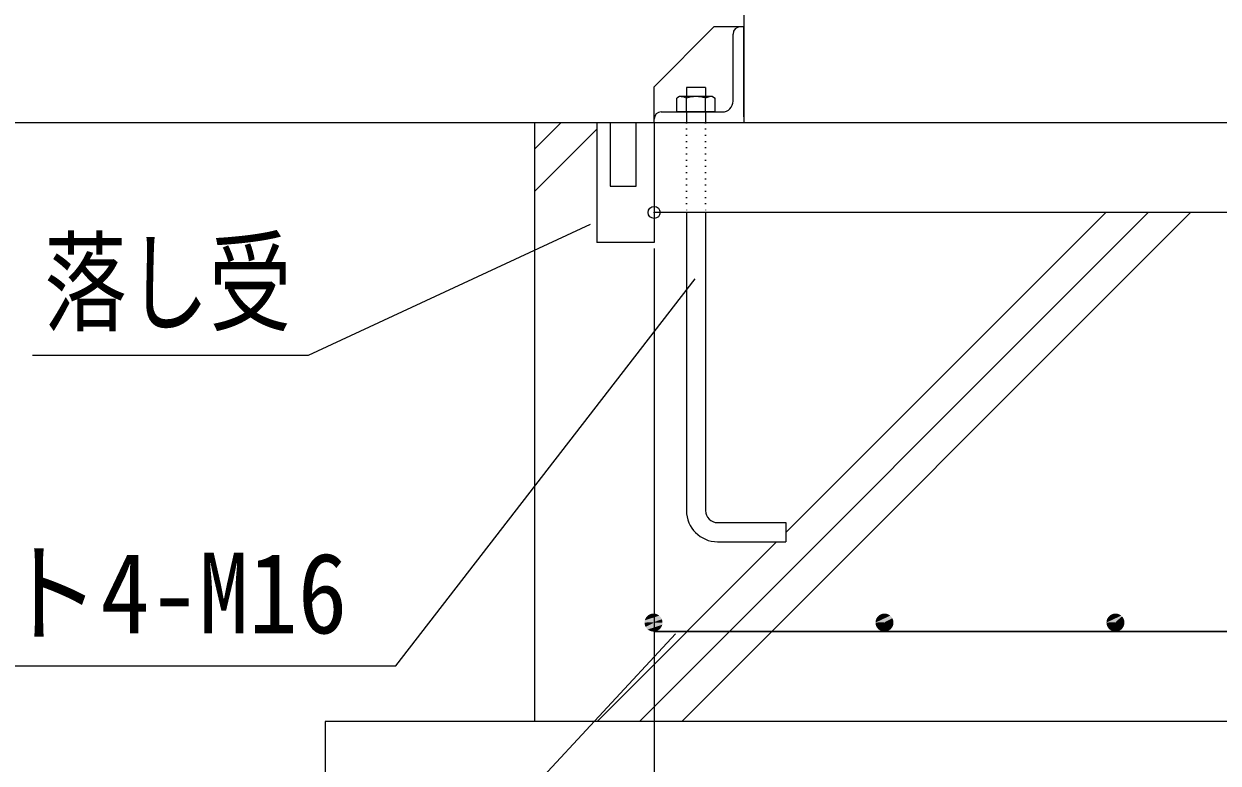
# Model space of a CAD drawing. Units: millimetres, scale not verified. Extents: x -5940 to 5940, y -4200 to 4200.
# Drawn here: x -296 to 702, y -1009 to -391 of the extents above; entities that cross this region are included whole.
import ezdxf
from ezdxf.enums import TextEntityAlignment as Align

# ---------------------------------------------------------------- set-up
doc = ezdxf.new("R2010")
doc.units = ezdxf.units.MM
doc.header["$LTSCALE"] = 20
doc.header["$PDMODE"] = 32
doc.header["$PDSIZE"] = 10
for name, pattern in [('DASHED', [7.5, 6, -1.5]), ('USER1', [0.375, 0.25, -0.125]), ('USER5', [0.26, 0.01, -0.25])]:
    doc.linetypes.add(name, pattern=pattern)
for name, color, linetype, lineweight in [('0-0_1', 7, 'Continuous', 25), ('0-1_2', 7, 'Continuous', 25), ('0-2_0', 7, 'Continuous', 25), ('0-5_CENTLN-L', 4, 'USER1', 25)]:
    doc.layers.add(name, color=color, linetype=linetype, lineweight=lineweight)
doc.layers.add('0-3_DEFPOINTS', color=7, linetype='Continuous')
doc.styles.add('ＭＳ ゴシック', font='')
doc.styles.get('ＭＳ ゴシック').set_extended_font_data('MS Gothic')

msp = doc.modelspace()

# ---------------------------------------------------------------- linework, layer by layer
at = {"layer": '0-0_1'}
for p, q in [((231, -443.91), (281, -393.91)), ((258, -444.59), (258, -453.37)), ((274, -444.6), (258, -444.59)), ((274, -444.6), (258, -444.59)), ((258, -444.59), (258, -453.37)), ((274, -444.6), (274, -453.28)), ((274, -444.6), (274, -453.28)), ((258, -464.91), (258, -473.91)), ((258, -464.91), (258, -473.91)), ((274, -464.91), (274, -473.91)), ((274, -464.91), (274, -473.91)), ((1938.82, -473.91), (-3694, -473.91)), ((131, -473.91), (131, -973.91)), ((231, -473.91), (231, -548.91)), ((231, -473.91), (231, -548.91)), ((1581, -548.91), (231, -548.91)), ((258, -548.91), (258, -797.91)), ((274, -548.91), (274, -797.91)), ((284, -807.91), (341, -807.91)), ((341, -807.91), (341, -823.91)), ((284, -823.91), (341, -823.91)), ((1581, -898.91), (231, -898.91)), ((231.01, -898.91), (1581, -898.91)), ((-44, -973.91), (-44, -1173.91)), ((1856, -973.91), (-44, -973.91))]:
    msp.add_line(p, q, dxfattribs=at)
at = {"layer": '0-0_1', "color": 4}
for p, q in [((131, -495.96), (153.05, -473.91)), ((131, -531.31), (183, -479.31)), ((218.74, -973.91), (643.74, -548.91)), ((254.09, -973.91), (679.09, -548.91)), ((341, -816.29), (608.38, -548.91)), ((231, -573.91), (183, -573.91)), ((183.38, -973.91), (333.38, -823.91))]:
    msp.add_line(p, q, dxfattribs=at)
at = {"layer": '0-0_1', "linetype": 'USER5'}
for p, q in [((258, -473.91), (258, -548.91)), ((274, -473.91), (274, -548.91))]:
    msp.add_line(p, q, dxfattribs=at)
at = {"layer": '0-0_1'}
msp.add_lwpolyline([(1506, 796.09), (306, 796.09), (306, -473.91)], dxfattribs=at)
for radius in [26, 10]:
    msp.add_arc((284, -797.91), radius, 180, 270, dxfattribs=at)
at = {"layer": '0-1_2'}
for p, q in [((306, -393.91), (281, -393.91)), ((306, -468.91), (306, -393.91)), ((297, -455.91), (297, -399.91)), ((231, -473.91), (231, -443.91)), ((252.15, -452.11), (250, -453.34)), ((250, -464.91), (250, -453.34)), ((279.86, -452.11), (252.15, -452.11)), ((258, -464.91), (258, -453.34)), ((258, -464.91), (258, -453.34)), ((274, -464.91), (274, -453.34)), ((274, -464.91), (274, -453.34)), ((279.86, -452.11), (282, -453.34)), ((279.86, -452.11), (282, -453.34)), ((282, -464.91), (282, -453.34)), ((282, -464.91), (282, -453.34)), ((237, -464.91), (288, -464.91)), ((282, -464.91), (250, -464.91)), ((306, -473.91), (231, -473.91))]:
    msp.add_line(p, q, dxfattribs=at)
for points in [[(279.86, -452.11), (252.15, -452.11), (250, -453.34)], [(282, -464.91), (250, -464.91), (250, -453.34)]]:
    msp.add_lwpolyline(points, dxfattribs=at)
for centre, radius, start, end in [((303, -399.91), 6, 90, 180), ((252.15, -466.57), 14.44, 66.03803, 90), ((252.15, -466.57), 14.44, 66.03703, 90), ((266.16, -479.7), 27.56, 73.43495, 107.20572), ((266.16, -479.7), 27.56, 73.43373, 107.2045), ((279.86, -466.57), 14.46, 90, 113.7224), ((279.86, -466.57), 14.46, 90, 113.72018), ((288, -455.91), 9, 270.00003, 0), ((237, -470.91), 6, 90, 180), ((237, -470.91), 6, 90, 180)]:
    msp.add_arc(centre, radius, start, end, dxfattribs=at)
at = {"layer": '0-2_0', "color": 4, "linetype": 'DASHED'}
msp.add_line((215.88, -526.95), (215.88, -473.91), dxfattribs=at)
at = {"layer": '0-2_0', "color": 1}
msp.add_line((231, -578.91), (231, -1364.1), dxfattribs=at)
at = {"layer": '0-2_0'}
msp.add_line((-395.43, -1595.06), (248.78, -900.74), dxfattribs=at)
at = {"layer": '0-2_0', "color": 4, "linetype": 'DASHED'}
msp.add_lwpolyline([(194.21, -473.91), (194.21, -526.95), (215.88, -526.95)], dxfattribs=at)
at = {"layer": '0-2_0'}
for points in [[(-288.53, -668.22), (-57.81, -668.22), (177.75, -558.67)], [(-723.2, -927.67), (15.07, -927.67), (265.38, -604.45)]]:
    msp.add_lwpolyline(points, dxfattribs=at)
for points in [[(223, -891.41), (236.57, -887), (237.08, -887.79)], [(223.06, -890.47), (236.57, -887), (223, -891.41)], [(223, -891.41), (237.08, -887.79), (237.48, -888.65)], [(223.06, -890.47), (235.97, -886.27), (236.57, -887)], [(223.24, -889.54), (235.97, -886.27), (223.06, -890.47)], [(223.24, -889.54), (235.29, -885.63), (235.97, -886.27)], [(223.53, -888.65), (235.29, -885.63), (223.24, -889.54)], [(223.53, -888.65), (234.52, -885.07), (235.29, -885.63)], [(223.93, -887.79), (234.52, -885.07), (223.53, -888.65)], [(223.93, -887.79), (233.7, -884.62), (234.52, -885.07)], [(224.44, -887), (233.7, -884.62), (223.93, -887.79)], [(224.44, -887), (232.82, -884.27), (233.7, -884.62)], [(225.04, -886.27), (232.82, -884.27), (224.44, -887)], [(225.04, -886.27), (231.91, -884.04), (232.82, -884.27)], [(225.72, -885.63), (231.91, -884.04), (225.04, -886.27)], [(225.72, -885.63), (230.98, -883.92), (231.91, -884.04)], [(226.49, -885.07), (230.98, -883.92), (225.72, -885.63)], [(226.49, -885.07), (230.03, -883.92), (230.98, -883.92)], [(227.31, -884.62), (230.03, -883.92), (226.49, -885.07)], [(227.31, -884.62), (229.1, -884.04), (230.03, -883.92)], [(228.19, -884.27), (229.1, -884.04), (227.31, -884.62)], [(416, -891.41), (427.52, -885.07), (428.29, -885.63)], [(416.06, -890.47), (427.52, -885.07), (416, -891.41)], [(416, -891.41), (428.29, -885.63), (428.97, -886.27)], [(416, -891.41), (428.97, -886.27), (429.57, -887)], [(416, -891.41), (429.57, -887), (430.08, -887.79)], [(416, -891.41), (430.08, -887.79), (423.4, -891.18)], [(416.06, -890.47), (426.7, -884.62), (427.52, -885.07)], [(416.24, -889.54), (426.7, -884.62), (416.06, -890.47)], [(416.24, -889.54), (425.82, -884.27), (426.7, -884.62)], [(416.53, -888.65), (425.82, -884.27), (416.24, -889.54)], [(416.53, -888.65), (424.91, -884.04), (425.82, -884.27)], [(416.93, -887.79), (424.91, -884.04), (416.53, -888.65)], [(416.93, -887.79), (423.98, -883.92), (424.91, -884.04)], [(417.44, -887), (423.98, -883.92), (416.93, -887.79)], [(417.44, -887), (423.03, -883.92), (423.98, -883.92)], [(418.04, -886.27), (423.03, -883.92), (417.44, -887)], [(418.04, -886.27), (422.1, -884.04), (423.03, -883.92)], [(418.72, -885.63), (422.1, -884.04), (418.04, -886.27)], [(418.72, -885.63), (421.19, -884.27), (422.1, -884.04)], [(419.49, -885.07), (421.19, -884.27), (418.72, -885.63)], [(419.49, -885.07), (420.31, -884.62), (421.19, -884.27)], [(423.4, -891.18), (430.08, -887.79), (423.43, -891.17)], [(423.43, -891.17), (430.08, -887.79), (423.46, -891.16)], [(423.46, -891.16), (430.08, -887.79), (423.49, -891.16)], [(423.49, -891.16), (430.08, -887.79), (423.52, -891.16)], [(423.52, -891.16), (430.08, -887.79), (423.55, -891.16)], [(423.55, -891.16), (430.08, -887.79), (423.58, -891.17)], [(423.58, -891.17), (430.08, -887.79), (423.61, -891.18)], [(423.61, -891.18), (430.08, -887.79), (423.64, -891.2)], [(423.64, -891.2), (430.08, -887.79), (423.66, -891.21)], [(423.66, -891.21), (430.08, -887.79), (423.69, -891.24)], [(423.69, -891.24), (430.08, -887.79), (423.71, -891.26)], [(423.71, -891.26), (430.08, -887.79), (423.72, -891.29)], [(423.72, -891.29), (430.08, -887.79), (423.74, -891.31)], [(423.74, -891.31), (430.08, -887.79), (423.75, -891.34)], [(423.75, -891.41), (430.08, -887.79), (430.48, -888.65)], [(423.75, -891.37), (430.08, -887.79), (423.75, -891.41)], [(423.75, -891.34), (430.08, -887.79), (423.75, -891.37)], [(609, -891.41), (618.82, -884.27), (619.7, -884.62)], [(609.06, -890.47), (618.82, -884.27), (609, -891.41)], [(609, -891.41), (619.7, -884.62), (620.52, -885.07)], [(609, -891.41), (620.52, -885.07), (621.29, -885.63)], [(609, -891.41), (621.29, -885.63), (621.97, -886.27)], [(609, -891.41), (621.97, -886.27), (616.37, -891.2)], [(609.06, -890.47), (617.91, -884.04), (618.82, -884.27)], [(609.24, -889.54), (617.91, -884.04), (609.06, -890.47)], [(609.24, -889.54), (616.98, -883.92), (617.91, -884.04)], [(609.53, -888.65), (616.98, -883.92), (609.24, -889.54)], [(609.53, -888.65), (616.03, -883.92), (616.98, -883.92)], [(609.93, -887.79), (616.03, -883.92), (609.53, -888.65)], [(609.93, -887.79), (615.1, -884.04), (616.03, -883.92)], [(610.44, -887), (615.1, -884.04), (609.93, -887.79)], [(610.44, -887), (614.19, -884.27), (615.1, -884.04)], [(611.04, -886.27), (614.19, -884.27), (610.44, -887)], [(611.04, -886.27), (613.31, -884.62), (614.19, -884.27)], [(611.72, -885.63), (613.31, -884.62), (611.04, -886.27)], [(611.72, -885.63), (612.49, -885.07), (613.31, -884.62)], [(616.37, -891.2), (621.97, -886.27), (616.4, -891.18)], [(616.4, -891.18), (621.97, -886.27), (616.43, -891.17)], [(616.43, -891.17), (621.97, -886.27), (616.46, -891.16)], [(616.46, -891.16), (621.97, -886.27), (616.49, -891.16)], [(616.49, -891.16), (621.97, -886.27), (616.52, -891.16)], [(616.52, -891.16), (621.97, -886.27), (616.55, -891.16)], [(616.55, -891.16), (621.97, -886.27), (616.58, -891.17)], [(616.58, -891.17), (621.97, -886.27), (622.57, -887)], [(616.58, -891.17), (622.57, -887), (616.61, -891.18)], [(616.61, -891.18), (622.57, -887), (616.64, -891.2)], [(616.64, -891.2), (622.57, -887), (616.66, -891.21)], [(616.66, -891.21), (622.57, -887), (616.69, -891.24)], [(616.69, -891.24), (622.57, -887), (616.71, -891.26)], [(616.71, -891.26), (622.57, -887), (616.72, -891.29)], [(616.72, -891.29), (622.57, -887), (616.74, -891.31)], [(616.74, -891.31), (622.57, -887), (616.75, -891.34)], [(616.75, -891.41), (622.57, -887), (623.08, -887.79)], [(616.75, -891.37), (622.57, -887), (616.75, -891.41)], [(616.75, -891.34), (622.57, -887), (616.75, -891.37)], [(616.75, -891.41), (623.08, -887.79), (623.48, -888.65)], [(223, -891.41), (237.48, -888.65), (230.43, -891.17)], [(223, -891.41), (230.43, -891.17), (230.4, -891.18)], [(223, -891.41), (230.4, -891.18), (230.37, -891.2)], [(223, -891.41), (230.37, -891.2), (230.35, -891.21)], [(223, -891.41), (230.35, -891.21), (230.32, -891.24)], [(223, -891.41), (230.32, -891.24), (230.3, -891.26)], [(223, -891.41), (230.3, -891.26), (230.29, -891.29)], [(223, -891.41), (230.29, -891.29), (230.27, -891.31)], [(223, -891.41), (230.27, -891.31), (230.26, -891.34)], [(223, -891.41), (230.26, -891.34), (230.26, -891.37)], [(223, -891.41), (230.26, -891.37), (230.25, -891.41)], [(223.06, -892.35), (223, -891.41), (230.25, -891.41)], [(223.06, -892.35), (230.25, -891.41), (230.26, -891.44)], [(223.06, -892.35), (230.26, -891.44), (230.26, -891.47)], [(223.06, -892.35), (230.26, -891.47), (223.24, -893.27)], [(223.24, -893.27), (230.26, -891.47), (230.27, -891.5)], [(223.24, -893.27), (230.27, -891.5), (230.29, -891.53)], [(223.24, -893.27), (230.29, -891.53), (230.3, -891.55)], [(223.24, -893.27), (230.3, -891.55), (230.32, -891.58)], [(223.24, -893.27), (230.32, -891.58), (230.35, -891.6)], [(223.24, -893.27), (230.35, -891.6), (230.37, -891.62)], [(223.24, -893.27), (230.37, -891.62), (230.4, -891.63)], [(223.24, -893.27), (230.4, -891.63), (230.43, -891.64)], [(223.24, -893.27), (230.43, -891.64), (230.46, -891.65)], [(223.24, -893.27), (230.55, -891.65), (223.53, -894.17)], [(223.24, -893.27), (230.52, -891.66), (230.55, -891.65)], [(223.24, -893.27), (230.46, -891.65), (230.49, -891.66)], [(223.24, -893.27), (230.49, -891.66), (230.52, -891.66)], [(223.53, -894.17), (230.58, -891.64), (223.93, -895.02)], [(223.53, -894.17), (230.55, -891.65), (230.58, -891.64)], [(223.93, -895.02), (238, -891.41), (224.44, -895.81)], [(223.93, -895.02), (230.61, -891.63), (238, -891.41)], [(223.93, -895.02), (230.58, -891.64), (230.61, -891.63)], [(224.44, -895.81), (238, -891.41), (237.95, -892.35)], [(224.44, -895.81), (237.95, -892.35), (225.04, -896.54)], [(225.04, -896.54), (237.95, -892.35), (237.77, -893.27)], [(225.04, -896.54), (237.77, -893.27), (225.72, -897.19)], [(225.72, -897.19), (237.77, -893.27), (237.48, -894.17)], [(225.72, -897.19), (237.48, -894.17), (226.49, -897.74)], [(226.49, -897.74), (237.48, -894.17), (237.08, -895.02)], [(226.49, -897.74), (237.08, -895.02), (227.31, -898.19)], [(227.31, -898.19), (237.08, -895.02), (236.57, -895.81)], [(227.31, -898.19), (236.57, -895.81), (228.19, -898.54)], [(228.19, -898.54), (236.57, -895.81), (235.97, -896.54)], [(228.19, -898.54), (235.97, -896.54), (229.1, -898.77)], [(229.1, -898.77), (235.97, -896.54), (235.29, -897.19)], [(229.1, -898.77), (235.29, -897.19), (230.03, -898.89)], [(230.03, -898.89), (235.29, -897.19), (234.52, -897.74)], [(230.03, -898.89), (234.52, -897.74), (230.98, -898.89)], [(230.43, -891.17), (237.48, -888.65), (230.46, -891.16)], [(230.46, -891.16), (237.48, -888.65), (230.49, -891.16)], [(230.49, -891.16), (237.48, -888.65), (230.52, -891.16)], [(230.52, -891.16), (237.48, -888.65), (230.55, -891.16)], [(230.55, -891.16), (237.48, -888.65), (230.58, -891.17)], [(230.58, -891.17), (237.48, -888.65), (230.61, -891.18)], [(230.61, -891.18), (237.48, -888.65), (230.64, -891.2)], [(238, -891.41), (230.61, -891.63), (230.64, -891.62)], [(230.64, -891.2), (237.48, -888.65), (230.66, -891.21)], [(238, -891.41), (230.64, -891.62), (230.66, -891.6)], [(230.66, -891.21), (237.48, -888.65), (230.69, -891.24)], [(238, -891.41), (230.66, -891.6), (230.69, -891.58)], [(230.69, -891.24), (237.48, -888.65), (230.71, -891.26)], [(238, -891.41), (230.69, -891.58), (230.71, -891.55)], [(230.71, -891.26), (237.48, -888.65), (230.72, -891.29)], [(238, -891.41), (230.71, -891.55), (230.72, -891.53)], [(230.72, -891.29), (237.48, -888.65), (230.74, -891.31)], [(238, -891.41), (230.72, -891.53), (230.74, -891.5)], [(230.74, -891.31), (237.48, -888.65), (230.75, -891.34)], [(238, -891.41), (230.74, -891.5), (230.75, -891.47)], [(230.75, -891.37), (237.48, -888.65), (237.77, -889.54)], [(230.75, -891.34), (237.48, -888.65), (230.75, -891.37)], [(230.75, -891.41), (237.77, -889.54), (237.95, -890.47)], [(230.75, -891.37), (237.77, -889.54), (230.75, -891.41)], [(230.75, -891.41), (237.95, -890.47), (238, -891.41)], [(238, -891.41), (230.75, -891.44), (230.75, -891.41)], [(238, -891.41), (230.75, -891.47), (230.75, -891.44)], [(230.98, -898.89), (234.52, -897.74), (233.7, -898.19)], [(416, -891.41), (423.4, -891.18), (423.37, -891.2)], [(416, -891.41), (423.37, -891.2), (423.35, -891.21)], [(416, -891.41), (423.35, -891.21), (423.32, -891.24)], [(416, -891.41), (423.32, -891.24), (423.3, -891.26)], [(416, -891.41), (423.3, -891.26), (423.29, -891.29)], [(416, -891.41), (423.29, -891.29), (423.27, -891.31)], [(416, -891.41), (423.27, -891.31), (423.26, -891.34)], [(416, -891.41), (423.26, -891.34), (423.26, -891.37)], [(416, -891.41), (423.26, -891.37), (423.25, -891.41)], [(416.53, -894.17), (416, -891.41), (423.25, -891.41)], [(416.24, -893.27), (416, -891.41), (416.53, -894.17)], [(416.06, -892.35), (416, -891.41), (416.24, -893.27)], [(416.53, -894.17), (423.25, -891.41), (423.26, -891.44)], [(416.53, -894.17), (423.26, -891.44), (423.26, -891.47)], [(416.53, -894.17), (423.26, -891.47), (423.27, -891.5)], [(416.53, -894.17), (423.27, -891.5), (423.29, -891.53)], [(416.53, -894.17), (423.29, -891.53), (423.3, -891.55)], [(416.53, -894.17), (423.3, -891.55), (423.32, -891.58)], [(416.53, -894.17), (423.32, -891.58), (423.35, -891.6)], [(416.53, -894.17), (423.35, -891.6), (423.37, -891.62)], [(416.53, -894.17), (423.37, -891.62), (423.4, -891.63)], [(416.53, -894.17), (423.4, -891.63), (423.43, -891.64)], [(416.53, -894.17), (423.58, -891.64), (416.93, -895.02)], [(416.53, -894.17), (423.55, -891.65), (423.58, -891.64)], [(416.53, -894.17), (423.43, -891.64), (423.46, -891.65)], [(416.53, -894.17), (423.52, -891.66), (423.55, -891.65)], [(416.53, -894.17), (423.46, -891.65), (423.49, -891.66)], [(416.53, -894.17), (423.49, -891.66), (423.52, -891.66)], [(416.93, -895.02), (423.61, -891.63), (417.44, -895.81)], [(416.93, -895.02), (423.58, -891.64), (423.61, -891.63)], [(417.44, -895.81), (423.64, -891.62), (418.04, -896.54)], [(417.44, -895.81), (423.61, -891.63), (423.64, -891.62)], [(418.04, -896.54), (423.66, -891.6), (418.72, -897.19)], [(418.04, -896.54), (423.64, -891.62), (423.66, -891.6)], [(418.72, -897.19), (431, -891.41), (419.49, -897.74)], [(418.72, -897.19), (423.69, -891.58), (431, -891.41)], [(418.72, -897.19), (423.66, -891.6), (423.69, -891.58)], [(419.49, -897.74), (431, -891.41), (430.95, -892.35)], [(419.49, -897.74), (430.95, -892.35), (420.31, -898.19)], [(420.31, -898.19), (430.95, -892.35), (430.77, -893.27)], [(420.31, -898.19), (430.77, -893.27), (421.19, -898.54)], [(421.19, -898.54), (430.77, -893.27), (430.48, -894.17)], [(421.19, -898.54), (430.48, -894.17), (422.1, -898.77)], [(422.1, -898.77), (430.48, -894.17), (430.08, -895.02)], [(422.1, -898.77), (430.08, -895.02), (423.03, -898.89)], [(423.03, -898.89), (430.08, -895.02), (429.57, -895.81)], [(423.03, -898.89), (429.57, -895.81), (423.98, -898.89)], [(431, -891.41), (423.69, -891.58), (423.71, -891.55)], [(431, -891.41), (423.71, -891.55), (423.72, -891.53)], [(431, -891.41), (423.72, -891.53), (423.74, -891.5)], [(431, -891.41), (423.74, -891.5), (423.75, -891.47)], [(423.75, -891.41), (430.48, -888.65), (430.77, -889.54)], [(423.75, -891.41), (430.77, -889.54), (430.95, -890.47)], [(423.75, -891.41), (430.95, -890.47), (431, -891.41)], [(431, -891.41), (423.75, -891.44), (423.75, -891.41)], [(431, -891.41), (423.75, -891.47), (423.75, -891.44)], [(423.98, -898.89), (429.57, -895.81), (428.97, -896.54)], [(423.98, -898.89), (428.97, -896.54), (424.91, -898.77)], [(424.91, -898.77), (428.97, -896.54), (428.29, -897.19)], [(424.91, -898.77), (428.29, -897.19), (425.82, -898.54)], [(425.82, -898.54), (428.29, -897.19), (427.52, -897.74)], [(425.82, -898.54), (427.52, -897.74), (426.7, -898.19)], [(609, -891.41), (616.37, -891.2), (616.35, -891.21)], [(609, -891.41), (616.35, -891.21), (616.32, -891.24)], [(609, -891.41), (616.32, -891.24), (616.3, -891.26)], [(609, -891.41), (616.3, -891.26), (616.29, -891.29)], [(609, -891.41), (616.29, -891.29), (616.27, -891.31)], [(609, -891.41), (616.27, -891.31), (616.26, -891.34)], [(609, -891.41), (616.26, -891.34), (616.26, -891.37)], [(609, -891.41), (616.26, -891.37), (616.25, -891.41)], [(609.93, -895.02), (609, -891.41), (616.25, -891.41)], [(609.53, -894.17), (609, -891.41), (609.93, -895.02)], [(609.24, -893.27), (609, -891.41), (609.53, -894.17)], [(609.06, -892.35), (609, -891.41), (609.24, -893.27)], [(609.93, -895.02), (616.25, -891.41), (616.26, -891.44)], [(609.93, -895.02), (616.26, -891.44), (616.26, -891.47)], [(609.93, -895.02), (616.26, -891.47), (616.27, -891.5)], [(609.93, -895.02), (616.27, -891.5), (616.29, -891.53)], [(609.93, -895.02), (616.29, -891.53), (616.3, -891.55)], [(609.93, -895.02), (616.3, -891.55), (616.32, -891.58)], [(609.93, -895.02), (616.32, -891.58), (616.35, -891.6)], [(609.93, -895.02), (616.35, -891.6), (616.37, -891.62)], [(609.93, -895.02), (616.37, -891.62), (616.4, -891.63)], [(609.93, -895.02), (616.4, -891.63), (616.43, -891.64)], [(609.93, -895.02), (616.43, -891.64), (616.46, -891.65)], [(609.93, -895.02), (616.46, -891.65), (616.49, -891.66)], [(609.93, -895.02), (616.49, -891.66), (610.44, -895.81)], [(610.44, -895.81), (616.64, -891.62), (611.04, -896.54)], [(610.44, -895.81), (616.61, -891.63), (616.64, -891.62)], [(610.44, -895.81), (616.58, -891.64), (616.61, -891.63)], [(610.44, -895.81), (616.55, -891.65), (616.58, -891.64)], [(610.44, -895.81), (616.52, -891.66), (616.55, -891.65)], [(610.44, -895.81), (616.49, -891.66), (616.52, -891.66)], [(611.04, -896.54), (616.66, -891.6), (611.72, -897.19)], [(611.04, -896.54), (616.64, -891.62), (616.66, -891.6)], [(611.72, -897.19), (616.69, -891.58), (612.49, -897.74)], [(611.72, -897.19), (616.66, -891.6), (616.69, -891.58)], [(612.49, -897.74), (616.71, -891.55), (613.31, -898.19)], [(612.49, -897.74), (616.69, -891.58), (616.71, -891.55)], [(613.31, -898.19), (624, -891.41), (614.19, -898.54)], [(613.31, -898.19), (616.72, -891.53), (624, -891.41)], [(613.31, -898.19), (616.71, -891.55), (616.72, -891.53)], [(614.19, -898.54), (624, -891.41), (623.95, -892.35)], [(614.19, -898.54), (623.95, -892.35), (615.1, -898.77)], [(615.1, -898.77), (623.95, -892.35), (623.77, -893.27)], [(615.1, -898.77), (623.77, -893.27), (616.03, -898.89)], [(616.03, -898.89), (623.77, -893.27), (623.48, -894.17)], [(616.03, -898.89), (623.48, -894.17), (616.98, -898.89)], [(624, -891.41), (616.72, -891.53), (616.74, -891.5)], [(624, -891.41), (616.74, -891.5), (616.75, -891.47)], [(616.75, -891.41), (623.48, -888.65), (623.77, -889.54)], [(616.75, -891.41), (623.77, -889.54), (623.95, -890.47)], [(616.75, -891.41), (623.95, -890.47), (624, -891.41)], [(624, -891.41), (616.75, -891.44), (616.75, -891.41)], [(624, -891.41), (616.75, -891.47), (616.75, -891.44)], [(616.98, -898.89), (623.48, -894.17), (623.08, -895.02)], [(616.98, -898.89), (623.08, -895.02), (617.91, -898.77)], [(617.91, -898.77), (623.08, -895.02), (622.57, -895.81)], [(617.91, -898.77), (622.57, -895.81), (618.82, -898.54)], [(618.82, -898.54), (622.57, -895.81), (621.97, -896.54)], [(618.82, -898.54), (621.97, -896.54), (619.7, -898.19)], [(619.7, -898.19), (621.97, -896.54), (621.29, -897.19)], [(619.7, -898.19), (621.29, -897.19), (620.52, -897.74)], [(230.98, -898.89), (233.7, -898.19), (231.91, -898.77)], [(231.91, -898.77), (233.7, -898.19), (232.82, -898.54)]]:
    msp.add_solid(points, dxfattribs=at)
at = {"layer": '0-3_DEFPOINTS'}
msp.add_point((231, -548.91), dxfattribs=at)
at = {"layer": '0-5_CENTLN-L', "linetype": 'Continuous'}
for p, q in [((183, -473.91), (183, -573.91)), ((231, -473.91), (231, -573.91))]:
    msp.add_line(p, q, dxfattribs=at)

# ---------------------------------------------------------------- texts
at = {"layer": '0-2_0', "color": 3, "style": 'ＭＳ ゴシック'}
for s, width, p in [('落し受', 0.75, (-278.64, -661.17)), ('アンカーボルト4-M16', 0.9, (-810.39, -920.62))]:
    msp.add_text(s, height=67.35, dxfattribs=dict(at, width=width)).set_placement(p, align=Align.BOTTOM_LEFT)

doc.saveas('drawing.dxf')
